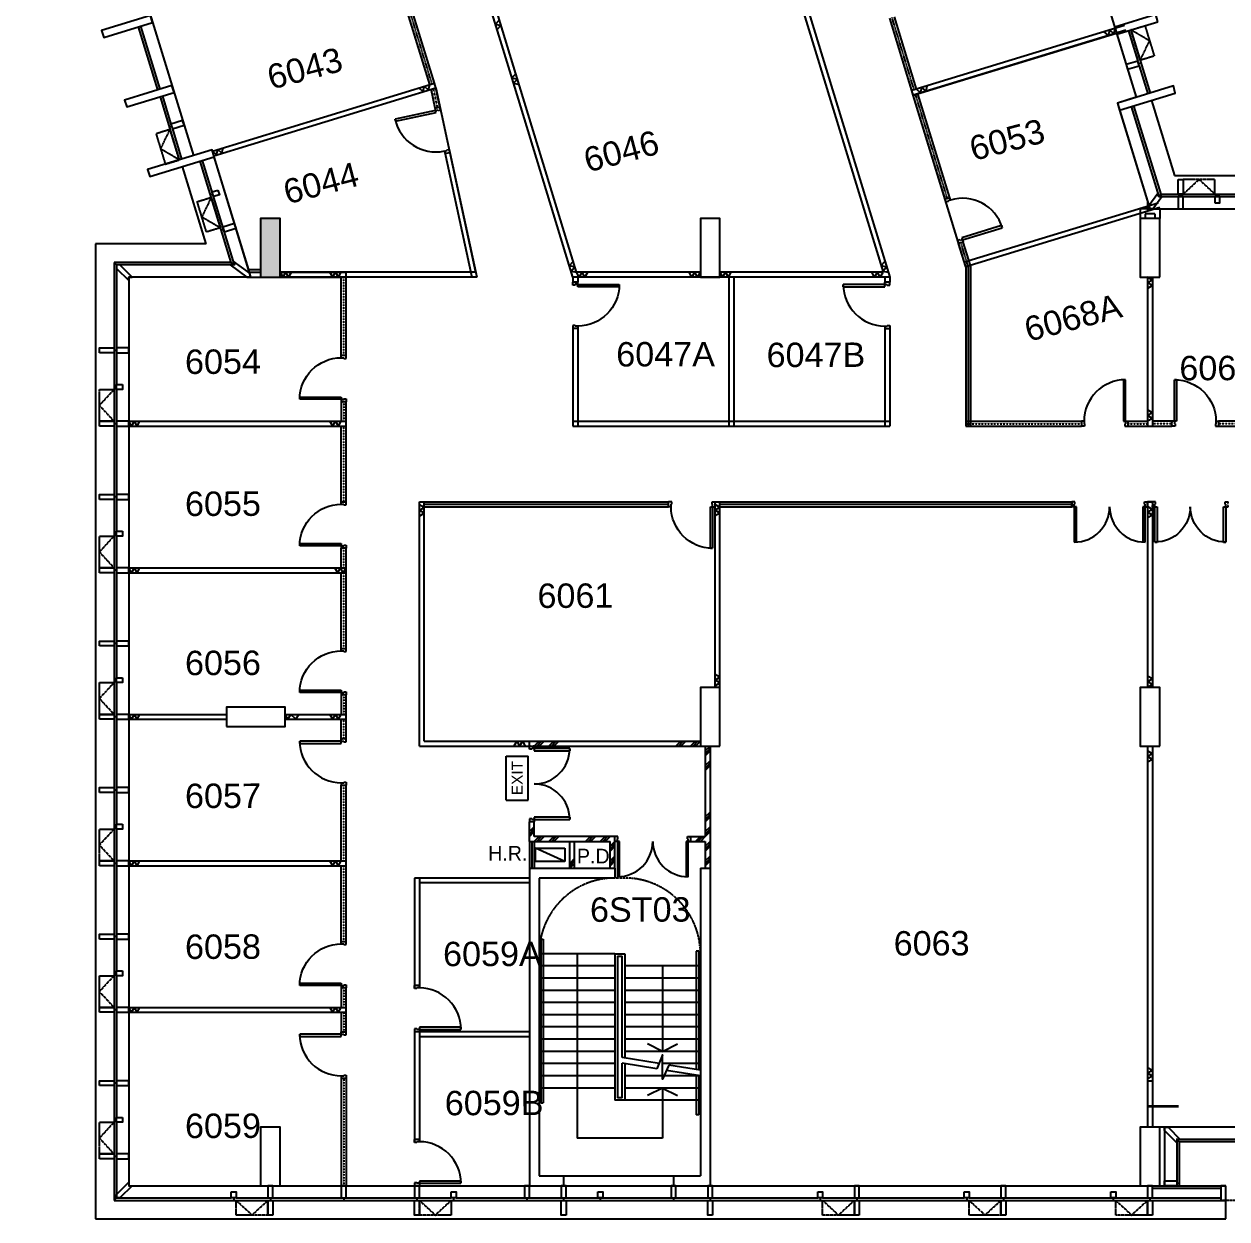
# Model space of a CAD drawing. Header units: millimetres. Extents: x 0 to 98691, y 3071 to 66337.
# Drawn here: x 36070 to 60686, y 3232 to 27694 of the extents above; entities that cross this region are included whole.
import ezdxf
from ezdxf.enums import TextEntityAlignment as Align

# ---------------------------------------------------------------- set-up
doc = ezdxf.new("R2010")
doc.units = ezdxf.units.MM
for name, pattern in [('HIDDEN', [9.525, 6.35, -3.175]), ('HIDDEN2', [4.7625, 3.175, -1.5875]), ('HIDDENX2', [0.75, 0.5, -0.25])]:
    doc.linetypes.add(name, pattern=pattern)
doc.layers.add('COL-10_REV H', color=8, linetype='Continuous', lineweight=35)
for name, color, linetype in [('DLN041_3', 8, 'Continuous'), ('DLN041__', 8, 'Continuous'), ('DLN061__', 8, 'Continuous'), ('DLN210__', 8, 'Continuous'), ('DLN220__', 8, 'Continuous'), ('DLN228__', 8, 'Continuous'), ('DLN240_1', 8, 'Continuous'), ('DLN240__', 8, 'Continuous'), ('DLN280__', 8, 'Continuous'), ('DLN314__', 8, 'Continuous'), ('DLN315__', 8, 'Continuous'), ('DLN325__', 8, 'Continuous'), ('DLN580__', 8, 'Continuous'), ('DLN583__', 8, 'Continuous'), ('FITDOOR', 8, 'Continuous'), ('FURNITURE', 8, 'Continuous')]:
    doc.layers.add(name, color=color, linetype=linetype)
doc.styles.add('ROMANS', font='swissl.ttf')
doc.styles.add('SWIS721LT750', font='swissl.ttf')

# ---------------------------------------------------------------- blocks, each defined once
blk = doc.blocks.new('DR1CR2')
at = {"layer": 'FITDOOR'}
for p, q in [((-50, 0), (-50, -50)), ((-50, 0), (0, 0)), ((0, 0), (0, -25)), ((-62.5, -50), (-50, -50)), ((-62.5, -50), (-62.5, -100)), ((-62.5, -100), (0, -100)), ((-12, -25), (0, -25)), ((-12, -75), (0, -75)), ((0, -75), (0, -100))]:
    blk.add_line(p, q, dxfattribs=at)
blk = doc.blocks.new('DR1AD')
at = {"layer": 'FITDOOR'}
for p, q in [((-45, 1), (0, 1)), ((-45, 1), (-45, 0)), ((0, 0), (0, 1)), ((-45, 0), (0, 0))]:
    blk.add_line(p, q, dxfattribs=at)
blk = doc.blocks.new('DR1AM')
at = {"layer": 'FITDOOR'}
blk.add_arc((0, 0), 1, 90, 180, dxfattribs=at)
blk = doc.blocks.new('DR1CL2')
at = {"layer": 'FITDOOR'}
for p, q in [((50, 0), (0, 0)), ((0, 0), (0, -25)), ((50, 0), (50, -50)), ((12, -25), (0, -25)), ((0, -75), (0, -100)), ((12, -75), (0, -75)), ((62.5, -100), (0, -100)), ((62.5, -50), (50, -50)), ((62.5, -50), (62.5, -100))]:
    blk.add_line(p, q, dxfattribs=at)
blk = doc.blocks.new('DR1CD')
at = {"layer": 'FITDOOR'}
for p, q in [((0, 1), (45, 1)), ((0, 1), (0, 0)), ((45, 0), (45, 1)), ((0, 0), (45, 0))]:
    blk.add_line(p, q, dxfattribs=at)
blk = doc.blocks.new('DR2M')
at = {"layer": 'FITDOOR'}
for centre, start, end in [((0, 0), 0, 90), ((1, 0), 90, 180)]:
    blk.add_arc(centre, 0.5, start, end, dxfattribs=at)
blk = doc.blocks.new('WINDOW-OPEN')
at = {"layer": 'DLN314__', "linetype": 'HIDDEN2', "ltscale": 0.05}
blk.add_lwpolyline([(650, 0), (0, 0), (0, 300), (650, 300)], close=True, dxfattribs=at)
blk.add_lwpolyline([(650, 0), (325, 300), (0, 0)], dxfattribs=at)
blk = doc.blocks.new('314')
at = {"layer": 'DLN314__'}
blk.add_line((600, -250), (600, -300), dxfattribs=at)
for points in [[(650, 0), (550, 0), (550, -250), (650, -250)], [(650, -600), (550, -600), (550, -300), (650, -300)]]:
    blk.add_lwpolyline(points, close=True, dxfattribs=at)
blk = doc.blocks.new('A$C0C2C65A8')
at = {"layer": 'DLN314__'}
blk.add_line((50, 0), (50, -50), dxfattribs=at)
blk.add_lwpolyline([(0, 125), (100, 125), (100, 0), (0, 0)], close=True, dxfattribs=at)
blk = doc.blocks.new('314-1')
at = {"layer": 'DLN314__'}
blk.add_line((-250, -250), (-300, -300), dxfattribs=at)
blk.add_lwpolyline([(71, 0), (0, 0), (0, 71), (-250, -179), (-250, -250), (-179, -250)], close=True, dxfattribs=at)
blk = doc.blocks.new('314-2')
at = {"layer": 'DLN314__'}
blk.add_line((-375, 199), (-312, 166), dxfattribs=at)
blk.add_lwpolyline([(-333, 234), (-312, 166), (-380, 145), (-68, -21), (0, 0), (-21, 68)], close=True, dxfattribs=at)
blk = doc.blocks.new('dh')
at = {"layer": 'DLN314__'}
blk.add_line((38450, 50), (38450, 0), dxfattribs=at)
blk.add_lwpolyline([(38500, 50), (38500, 300), (38400, 300), (38400, 50)], close=True, dxfattribs=at)
blk = doc.blocks.new('210')
at = {"layer": 'DLN314__'}
blk.add_line((1350, -250), (1350, -300), dxfattribs=at)
blk.add_lwpolyline([(1300, -125), (1400, -125), (1400, -250), (1300, -250)], close=True, dxfattribs=at)
blk = doc.blocks.new('g')
at = {"layer": 'DLN061__'}
for p, q in [((-200, 0), (-100, 100)), ((-150, 0), (-50, 100)), ((-100, 0), (0, 100)), ((100, 0), (200, 100)), ((150, 0), (250, 100)), ((200, 0), (300, 100))]:
    blk.add_line(p, q, dxfattribs=at)
blk = doc.blocks.new('af')
at = {"layer": 'DLN061__'}
for p, q in [((0, 0), (100, 58)), ((0, 0), (100, -58)), ((0, -115), (100, -58)), ((0, -115), (100, -173))]:
    blk.add_line(p, q, dxfattribs=at)
blk = doc.blocks.new('FSHR-V01')
at = {"layer": 'DLN580__'}
for p, q in [((0, 0), (600, -273)), ((0, 0), (600, 0)), ((0, -273), (0, 0)), ((600, 0), (600, -273)), ((600, -273), (0, -273))]:
    blk.add_line(p, q, dxfattribs=at)
blk = doc.blocks.new('FSEX-V01')
at = {"layer": 'DLN580__'}
for p, q in [((0, 300), (0, 0)), ((0, 300), (600, 300)), ((600, 300), (600, 0)), ((0, 0), (600, 0))]:
    blk.add_line(p, q, dxfattribs=at)
at = {"layer": 'DLN580__', "style": 'ROMANS'}
blk.add_text('EXIT', height=150, dxfattribs=at).set_placement((300, 150), align=Align.MIDDLE)

msp = doc.modelspace()

# ---------------------------------------------------------------- linework, layer by layer
at = {"layer": 'COL-10_REV H'}
msp.add_lwpolyline([(59086, 5541), (59697, 5541)], dxfattribs=at)
at = {"layer": 'DLN061__'}
for p, q in [((45717, 27693), (45796, 27778)), ((45717, 27693), (45830, 27667)), ((45751, 27583), (45830, 27667)), ((58261, 27458), (58287, 27571)), ((58371, 27492), (58287, 27571)), ((58371, 27492), (58397, 27604)), ((58261, 27458), (58176, 27537)), ((46053, 26594), (46132, 26678)), ((46053, 26594), (46166, 26568)), ((44235, 26307), (44150, 26386)), ((44235, 26307), (44261, 26420)), ((44345, 26341), (44261, 26420)), ((44345, 26341), (44371, 26453)), ((46087, 26483), (46166, 26568)), ((46087, 26483), (46200, 26457)), ((54417, 26283), (54333, 26362)), ((54417, 26283), (54443, 26396)), ((54528, 26317), (54443, 26396)), ((54528, 26317), (54554, 26429)), ((40009, 25015), (40035, 25128)), ((40119, 25049), (40035, 25128)), ((40119, 25049), (40145, 25161)), ((40009, 25015), (39924, 25094)), ((47229, 22749), (47308, 22833)), ((47229, 22749), (47342, 22723)), ((47263, 22638), (47342, 22723)), ((53608, 22749), (53686, 22833)), ((53608, 22749), (53720, 22723)), ((53641, 22638), (53720, 22723)), ((42388, 22512), (42330, 22612)), ((42388, 22512), (42446, 22612)), ((42503, 22512), (42446, 22612)), ((42503, 22512), (42561, 22612)), ((47263, 22638), (47375, 22612)), ((47433, 22512), (47375, 22612)), ((47433, 22512), (47491, 22612)), ((47548, 22512), (47491, 22612)), ((47548, 22512), (47606, 22612)), ((49738, 22512), (49680, 22612)), ((49738, 22512), (49796, 22612)), ((49853, 22512), (49796, 22612)), ((49853, 22512), (49911, 22612)), ((50369, 22512), (50311, 22612)), ((50369, 22512), (50426, 22612)), ((50484, 22512), (50426, 22612)), ((50484, 22512), (50542, 22612)), ((53476, 22512), (53418, 22612)), ((53476, 22512), (53534, 22612)), ((53592, 22512), (53534, 22612)), ((53592, 22512), (53649, 22612)), ((53641, 22638), (53754, 22612)), ((59161, 22454), (59061, 22512)), ((59161, 22454), (59061, 22397)), ((59161, 22339), (59061, 22397)), ((59161, 22339), (59061, 22281)), ((59161, 19735), (59061, 19793)), ((59161, 19735), (59061, 19678)), ((42388, 19462), (42330, 19562)), ((42388, 19462), (42446, 19562)), ((42503, 19462), (42446, 19562)), ((42503, 19462), (42561, 19562)), ((59161, 19620), (59061, 19678)), ((59161, 19620), (59061, 19562)), ((44261, 17794), (44161, 17851)), ((44261, 17794), (44161, 17736)), ((44261, 17678), (44161, 17736)), ((50311, 17797), (50211, 17855)), ((50311, 17797), (50211, 17739)), ((50311, 17682), (50211, 17739)), ((59161, 17758), (59061, 17815)), ((59161, 17758), (59061, 17700)), ((44261, 17678), (44161, 17621)), ((50311, 17682), (50211, 17624)), ((59161, 17642), (59061, 17700)), ((59161, 17642), (59061, 17584)), ((42488, 16462), (42430, 16562)), ((42488, 16462), (42546, 16562)), ((42603, 16462), (42546, 16562)), ((42603, 16462), (42661, 16562)), ((50311, 14321), (50211, 14378)), ((50311, 14321), (50211, 14263)), ((59161, 14286), (59061, 14344)), ((59161, 14286), (59061, 14228)), ((50311, 14205), (50211, 14263)), ((50311, 14205), (50211, 14147)), ((59161, 14171), (59061, 14228)), ((59161, 14171), (59061, 14113)), ((41469, 13462), (41411, 13562)), ((41469, 13462), (41526, 13562)), ((41634, 13462), (41526, 13562)), ((41634, 13462), (41692, 13562)), ((42388, 13462), (42330, 13562)), ((42388, 13462), (42446, 13562)), ((42503, 13462), (42446, 13562)), ((42503, 13462), (42561, 13562)), ((46152, 13012), (46095, 12912)), ((46152, 13012), (46210, 12912)), ((46268, 13012), (46210, 12912)), ((46268, 13012), (46325, 12912)), ((49411, 12912), (49511, 13012)), ((49461, 12912), (49561, 13012)), ((49511, 12912), (49611, 13012)), ((49711, 12912), (49811, 13012)), ((49761, 12912), (49861, 13012)), ((49811, 12912), (49911, 13012)), ((50011, 12812), (50111, 12912)), ((50011, 12762), (50111, 12862)), ((50011, 12712), (50111, 12812)), ((59161, 12756), (59061, 12814)), ((50011, 12512), (50111, 12612)), ((50011, 12462), (50111, 12562)), ((59161, 12756), (59061, 12699)), ((59161, 12641), (59061, 12699)), ((59161, 12641), (59061, 12583)), ((50011, 12412), (50111, 12512)), ((50011, 11462), (50111, 11562)), ((50011, 11412), (50111, 11512)), ((50011, 11362), (50111, 11462)), ((46411, 11162), (46511, 11262)), ((46411, 11112), (46511, 11212)), ((46411, 11062), (46511, 11162)), ((50011, 11162), (50111, 11262)), ((50011, 11112), (50111, 11212)), ((50011, 11062), (50111, 11162)), ((46511, 10962), (46611, 11062)), ((46561, 10962), (46661, 11062)), ((46611, 10962), (46711, 11062)), ((46811, 10962), (46911, 11062)), ((46861, 10962), (46961, 11062)), ((46911, 10962), (47011, 11062)), ((47661, 11062), (47561, 10962)), ((47711, 11062), (47611, 10962)), ((47761, 11062), (47661, 10962)), ((47961, 11062), (47861, 10962)), ((48011, 11062), (47911, 10962)), ((48061, 11062), (47961, 10962)), ((48061, 10862), (48161, 10962)), ((48061, 10812), (48161, 10912)), ((48061, 10762), (48161, 10862)), ((49911, 11062), (49811, 10962)), ((49961, 11062), (49861, 10962)), ((50011, 11062), (49911, 10962)), ((50011, 10862), (50111, 10962)), ((50011, 10812), (50111, 10912)), ((50011, 10762), (50111, 10862)), ((47336, 10612), (47236, 10512)), ((48061, 10562), (48161, 10662)), ((48061, 10512), (48161, 10612)), ((50011, 10562), (50111, 10662)), ((50011, 10512), (50111, 10612)), ((42388, 10462), (42330, 10562)), ((42388, 10462), (42446, 10562)), ((42503, 10462), (42446, 10562)), ((42503, 10462), (42561, 10562)), ((47336, 10562), (47236, 10462)), ((47336, 10512), (47236, 10412)), ((48061, 10462), (48161, 10562)), ((50011, 10462), (50111, 10562)), ((42388, 7462), (42330, 7562)), ((42388, 7462), (42446, 7562)), ((42503, 7462), (42446, 7562)), ((42503, 7462), (42561, 7562)), ((59161, 6272), (59061, 6329)), ((59161, 6272), (59061, 6214)), ((59161, 6156), (59061, 6214)), ((59161, 6156), (59061, 6098))]:
    msp.add_line(p, q, dxfattribs=at)
at = {"layer": 'DLN210__'}
for p, q in [((54048, 41830), (58829, 26194)), ((36070, 36333), (39534, 25001)), ((38809, 26347), (38414, 27638)), ((38857, 26362), (38462, 27653)), ((58721, 27573), (59115, 26282)), ((58673, 27558), (58863, 26936)), ((58892, 26841), (59068, 26267)), ((38853, 26204), (39247, 24913)), ((38901, 26219), (39076, 25645)), ((59140, 26132), (59611, 24592)), ((58490, 25934), (59108, 23912)), ((58729, 26007), (59293, 24162)), ((58777, 26021), (59330, 24212)), ((39105, 25549), (39295, 24928)), ((40308, 22812), (39674, 24887)), ((40376, 22762), (39722, 24901)), ((40713, 22512), (39961, 24974)), ((39794, 23192), (39310, 24775)), ((59611, 24592), (98691, 24592)), ((59293, 24162), (60561, 24162)), ((59330, 24212), (98311, 24212)), ((60541, 24162), (62061, 24162)), ((59108, 23912), (98011, 23912)), ((37531, 23192), (37531, 3232)), ((39794, 23192), (37531, 23192)), ((37911, 22812), (37911, 3612)), ((40308, 22812), (37911, 22812)), ((37961, 22762), (37961, 21062)), ((40376, 22762), (37961, 22762)), ((38211, 22512), (38211, 3912)), ((40713, 22512), (38211, 22512)), ((37961, 20962), (37961, 20309)), ((37961, 20212), (37961, 19562)), ((37961, 19462), (37961, 18062)), ((37961, 17962), (37961, 17309)), ((37961, 17212), (37961, 16562)), ((37961, 16462), (37961, 15062)), ((37961, 14962), (37961, 14309)), ((37961, 14212), (37961, 13562)), ((37961, 13462), (37961, 12062)), ((37961, 11962), (37961, 11309)), ((37961, 11212), (37961, 10562)), ((37961, 10462), (37961, 9062)), ((37961, 8962), (37961, 8312)), ((37961, 8212), (37961, 7562)), ((37961, 7462), (37961, 6062)), ((44161, 7062), (44061, 7062)), ((37961, 5962), (37961, 5312)), ((37961, 5212), (37961, 4562)), ((67911, 5112), (59311, 5112)), ((62061, 4862), (59661, 4862)), ((67511, 4812), (59711, 4812)), ((37961, 4462), (37961, 3662)), ((47111, 4112), (49361, 4112)), ((38211, 3912), (60661, 3912)), ((44161, 3912), (44061, 3912)), ((47111, 3912), (49361, 3912)), ((60661, 3612), (60661, 3912)), ((37911, 3612), (60661, 3612)), ((37961, 3662), (40311, 3662)), ((40411, 3662), (41061, 3662)), ((41161, 3662), (42561, 3662)), ((42561, 3662), (44061, 3662)), ((44161, 3662), (44811, 3662)), ((44911, 3662), (47061, 3662)), ((47161, 3662), (50061, 3662)), ((50161, 3662), (52311, 3662)), ((52411, 3662), (53061, 3662)), ((53161, 3662), (55311, 3662)), ((55411, 3662), (56061, 3662)), ((56161, 3662), (59061, 3662)), ((59161, 3662), (60561, 3662)), ((60661, 3232), (60661, 3612)), ((37531, 3232), (60661, 3232))]:
    msp.add_line(p, q, dxfattribs=at)
at = {"layer": 'DLN210__', "linetype": 'HIDDEN2', "ltscale": 0.3}
msp.add_line((66561, 3612), (60561, 3612), dxfattribs=at)
at = {"layer": 'DLN220__'}
for p, q in [((46037, 26649), (45481, 28466)), ((46132, 26678), (45577, 28495)), ((51870, 28432), (53649, 22612)), ((51966, 28462), (53785, 22512)), ((58589, 27663), (54237, 26333)), ((58618, 27567), (54267, 26237)), ((47301, 22512), (46037, 26649)), ((47375, 22612), (46132, 26678)), ((39924, 25094), (44467, 26483)), ((39953, 24998), (44496, 26387)), ((44496, 26387), (44467, 26483)), ((54267, 26237), (54237, 26333)), ((59281, 24030), (55312, 22817)), ((59310, 23935), (55341, 22721)), ((58911, 23912), (58911, 23712)), ((59311, 23912), (58911, 23912)), ((59311, 23912), (59311, 23712)), ((59011, 23812), (59011, 23712)), ((59211, 23812), (59011, 23812)), ((59211, 23812), (59211, 23712)), ((40683, 22612), (40911, 22612)), ((40713, 22512), (40683, 22612)), ((40713, 22512), (42661, 22512)), ((41311, 22612), (42661, 22612)), ((42661, 22512), (42661, 22612)), ((53785, 22512), (47301, 22512)), ((47401, 22412), (47301, 22412)), ((49911, 22612), (47375, 22612)), ((53649, 22612), (50311, 22612)), ((53785, 22412), (53685, 22412)), ((59061, 22512), (59061, 19462)), ((59161, 22512), (59161, 19462)), ((38211, 19562), (42661, 19562)), ((38211, 19462), (42661, 19462)), ((42661, 19462), (42661, 19562)), ((59061, 19462), (59161, 19462)), ((44161, 12912), (44161, 17912)), ((44161, 17912), (44261, 17912)), ((44261, 17912), (49261, 17912)), ((44261, 13012), (44261, 17912)), ((44261, 17862), (49261, 17862)), ((44261, 17812), (49261, 17812)), ((49261, 17812), (49261, 17912)), ((50211, 14112), (50211, 17912)), ((50211, 17912), (50311, 17912)), ((50311, 14112), (50311, 17912)), ((50311, 17912), (57511, 17912)), ((50311, 17862), (57511, 17862)), ((50311, 17812), (57511, 17812)), ((59061, 17912), (59061, 14112)), ((59161, 17912), (59061, 17912)), ((59061, 17912), (59161, 17912)), ((59161, 17912), (59161, 14112)), ((38211, 16562), (42661, 16562)), ((42661, 16462), (42661, 16562)), ((38211, 16462), (42661, 16462)), ((38211, 13562), (40211, 13562)), ((41411, 13562), (42661, 13562)), ((42661, 13462), (42661, 13562)), ((38211, 13462), (40211, 13462)), ((41411, 13462), (42661, 13462)), ((44161, 12912), (46411, 12912)), ((44261, 13012), (46411, 13012)), ((46411, 13012), (49911, 13012)), ((46411, 12912), (46411, 13012)), ((46411, 12912), (46511, 12912)), ((46411, 12912), (49911, 12912)), ((50011, 12912), (50011, 11062)), ((50111, 12912), (50111, 10412)), ((59061, 12912), (59061, 5112)), ((59161, 12912), (59161, 5112)), ((46511, 11362), (46411, 11362)), ((46411, 10962), (46411, 11062)), ((46411, 10962), (48061, 10962)), ((46411, 10962), (46411, 10412)), ((46461, 10962), (46461, 10412)), ((48161, 11062), (46511, 11062)), ((46511, 10962), (46511, 10412)), ((47236, 10412), (47236, 10962)), ((47336, 10412), (47336, 10962)), ((48061, 10412), (48061, 10962)), ((48161, 10412), (48161, 11062)), ((49711, 11062), (49711, 10962)), ((49711, 11062), (50011, 11062)), ((49711, 11062), (49711, 10962)), ((49711, 10962), (50011, 10962)), ((50011, 10962), (50011, 10412)), ((38211, 10562), (42661, 10562)), ((38211, 10462), (42661, 10462)), ((42661, 10462), (42661, 10562)), ((38211, 7562), (42661, 7562)), ((38211, 7462), (41211, 7462)), ((41211, 7462), (42661, 7462)), ((42661, 7462), (42661, 7562)), ((42661, 7462), (42661, 7562)), ((59061, 6062), (59161, 6062))]:
    msp.add_line(p, q, dxfattribs=at)
for points in [[(46411, 11062), (46411, 11362)], [(46511, 11062), (46511, 11362)], [(48061, 10412), (48061, 10962)]]:
    msp.add_lwpolyline(points, dxfattribs=at)
at = {"layer": 'DLN228__'}
for p, q in [((44371, 26453), (43918, 27936)), ((44467, 26483), (44013, 27965)), ((54333, 26362), (53880, 27844)), ((54237, 26333), (53784, 27815)), ((44483, 25975), (44398, 26366)), ((44580, 25996), (44496, 26387)), ((54918, 24108), (54267, 26237)), ((55013, 24137), (54362, 26266)), ((44483, 25975), (44580, 25996)), ((44684, 25046), (44781, 25067)), ((55013, 24137), (54918, 24108)), ((55291, 23229), (55195, 23199)), ((55341, 22721), (55195, 23199)), ((55437, 22750), (55291, 23229)), ((42561, 20912), (42561, 22512)), ((42661, 20912), (42661, 22512)), ((47301, 22412), (47401, 22412)), ((53785, 22412), (53685, 22412)), ((47401, 21462), (47301, 21462)), ((53685, 21462), (53785, 21462)), ((42561, 20912), (42661, 20912)), ((42661, 19962), (42561, 19962)), ((42561, 19962), (42561, 19562)), ((42661, 19562), (42661, 19962)), ((42561, 17912), (42561, 19462)), ((42661, 17912), (42661, 19462)), ((55341, 19562), (57711, 19562)), ((55341, 19462), (57711, 19462)), ((57711, 19562), (57711, 19462)), ((58661, 19562), (58661, 19462)), ((58661, 19562), (59061, 19562)), ((58661, 19462), (59061, 19462)), ((59561, 19562), (59161, 19562)), ((59161, 19462), (59561, 19462)), ((59561, 19462), (59561, 19562)), ((60511, 19562), (60511, 19462)), ((62061, 19562), (60511, 19562)), ((60511, 19462), (62061, 19462)), ((42561, 17912), (42661, 17912)), ((57511, 17912), (57511, 17812)), ((57511, 17912), (57511, 17812)), ((42561, 16562), (42561, 16962)), ((42661, 16962), (42561, 16962)), ((42661, 16562), (42661, 16962)), ((42561, 14912), (42561, 16462)), ((42661, 14912), (42661, 16462)), ((42561, 14912), (42661, 14912)), ((42561, 13962), (42561, 13562)), ((42661, 13962), (42561, 13962)), ((42661, 13562), (42661, 13962)), ((42561, 13062), (42561, 13462)), ((42661, 13062), (42661, 13462)), ((42661, 13062), (42561, 13062)), ((42561, 10562), (42561, 12112)), ((42561, 12112), (42661, 12112)), ((42661, 10562), (42661, 12112)), ((42561, 8912), (42561, 10462)), ((42661, 8912), (42661, 10462)), ((42561, 8912), (42661, 8912)), ((42561, 7962), (42561, 7562)), ((42661, 7962), (42561, 7962)), ((42661, 7562), (42661, 7962)), ((44161, 8012), (44061, 8012)), ((42561, 7462), (42561, 7062)), ((42661, 7062), (42661, 7462)), ((42561, 7062), (42661, 7062)), ((42561, 6112), (42661, 6112)), ((42561, 6112), (42561, 3912)), ((42661, 6112), (42661, 3912)), ((44161, 4862), (44061, 4862))]:
    msp.add_line(p, q, dxfattribs=at)
at = {"layer": 'DLN228__', "linetype": 'HIDDEN', "ltscale": 0.01}
for p, q in [((44419, 26468), (43966, 27950)), ((54285, 26347), (53832, 27830)), ((44532, 25985), (44447, 26376)), ((54965, 24122), (54314, 26252)), ((55389, 22736), (55243, 23214)), ((42611, 20912), (42611, 22512)), ((42611, 19962), (42611, 19562)), ((42611, 17912), (42611, 19462)), ((55341, 19512), (57711, 19512)), ((58661, 19512), (59061, 19512)), ((59561, 19512), (59161, 19512)), ((62061, 19512), (60511, 19512)), ((42611, 16562), (42611, 16962)), ((42611, 14912), (42611, 16462)), ((42611, 13962), (42611, 13562)), ((42611, 13062), (42611, 13462)), ((42611, 10562), (42611, 12112)), ((42611, 8912), (42611, 10462)), ((42611, 7962), (42611, 7562)), ((42611, 7462), (42611, 7062)), ((42611, 6112), (42611, 3912))]:
    msp.add_line(p, q, dxfattribs=at)
at = {"layer": 'DLN228__', "linetype": 'ByBlock'}
msp.add_line((59061, 17812), (59061, 17912), dxfattribs=at)
at = {"layer": 'DLN240_1', "linetype": 'HIDDENX2'}
msp.add_line((48161, 4112), (48361, 4112), dxfattribs=at)
at = {"layer": 'DLN240__', "linetype": 'HIDDENX2'}
msp.add_line((48361, 10212), (48161, 10212), dxfattribs=at)
at = {"layer": 'DLN240__'}
for p, q in [((46646, 8962), (46646, 5612)), ((46646, 8962), (46696, 8962)), ((46696, 8962), (46696, 5612)), ((48161, 8662), (46611, 8662)), ((47386, 8662), (47386, 4887)), ((48161, 8662), (48161, 5662)), ((48161, 8662), (48361, 8662)), ((48361, 8662), (48361, 6528)), ((49826, 8712), (49826, 6292)), ((49876, 8712), (49826, 8712)), ((49876, 8712), (49876, 6284)), ((48161, 8412), (46611, 8412)), ((48211, 8612), (48211, 5712)), ((48211, 8612), (48311, 8612)), ((48311, 6536), (48311, 8612)), ((49911, 8412), (48361, 8412)), ((49136, 8412), (49136, 6662)), ((48161, 8162), (46611, 8162)), ((49911, 8162), (48361, 8162)), ((48161, 7912), (46611, 7912)), ((49911, 7912), (48361, 7912)), ((48161, 7662), (46611, 7662)), ((49911, 7662), (48361, 7662)), ((48161, 7412), (46611, 7412)), ((49911, 7412), (48361, 7412)), ((48161, 7162), (46611, 7162)), ((49911, 7162), (48361, 7162)), ((48161, 6912), (46611, 6912)), ((49911, 6912), (48361, 6912)), ((48161, 6662), (46611, 6662)), ((49911, 6662), (48361, 6662)), ((49136, 6662), (48831, 6815)), ((49136, 6662), (49441, 6815)), ((48161, 6412), (46611, 6412)), ((49064, 6415), (48311, 6536)), ((48311, 5712), (48311, 6420)), ((49019, 6306), (48311, 6420)), ((48361, 6412), (48361, 5662)), ((49911, 6412), (49136, 6412)), ((48161, 6162), (46611, 6162)), ((49911, 6162), (48361, 6162)), ((49911, 6162), (49216, 6274)), ((49911, 6278), (49263, 6383)), ((49826, 6176), (49826, 5362)), ((49876, 6168), (49876, 5362)), ((48161, 5912), (46611, 5912)), ((49911, 5912), (48361, 5912)), ((49136, 5912), (48831, 5760)), ((49136, 5912), (49136, 4887)), ((49136, 5912), (49441, 5760)), ((48361, 5662), (48161, 5662)), ((48311, 5712), (48211, 5712)), ((49911, 5662), (48361, 5662)), ((46646, 5612), (46696, 5612)), ((49876, 5362), (49826, 5362)), ((49136, 4887), (47386, 4887))]:
    msp.add_line(p, q, dxfattribs=at)
msp.add_lwpolyline([(49263, 6383), (49136, 6093), (49136, 6590), (49019, 6306)], dxfattribs=at)
at = {"layer": 'DLN240__', "linetype": 'HIDDENX2'}
for centre, start, end in [((48161, 8662), 90, 180), ((48361, 8662), 0, 90)]:
    msp.add_arc(centre, 1550, start, end, dxfattribs=at)
at = {"layer": 'DLN280__'}
for p, q in [((46411, 10412), (48161, 10412)), ((46411, 10412), (46411, 3912)), ((48161, 10412), (48161, 10212)), ((49911, 10412), (49911, 4112)), ((49911, 10412), (50111, 10412)), ((50111, 10412), (50111, 3912)), ((48161, 10212), (46611, 10212)), ((46611, 10212), (46611, 4112)), ((46611, 4112), (49911, 4112)), ((47111, 4112), (47111, 3912)), ((48161, 4112), (48361, 4112)), ((49361, 4112), (49361, 3912)), ((46411, 3912), (50111, 3912))]:
    msp.add_line(p, q, dxfattribs=at)
for points in [[(41311, 22512), (41311, 23712), (40911, 23712), (40911, 22512)], [(50311, 22512), (50311, 23712), (49911, 23712), (49911, 22512)], [(59311, 22512), (59311, 23712), (58911, 23712), (58911, 22512)], [(50311, 12912), (50311, 14112), (49911, 14112), (49911, 12912)], [(50311, 12912), (50311, 14112), (49911, 14112), (49911, 12912)], [(50311, 12912), (50311, 14112), (49911, 14112), (49911, 12912)], [(59311, 12912), (59311, 14112), (58911, 14112), (58911, 12912)], [(59311, 12912), (59311, 14112), (58911, 14112), (58911, 12912)], [(59311, 12912), (59311, 14112), (58911, 14112), (58911, 12912)], [(40211, 13312), (41411, 13312), (41411, 13712), (40211, 13712)], [(41311, 3912), (41311, 5112), (40911, 5112), (40911, 3912)], [(59311, 3912), (59311, 5112), (58911, 5112), (58911, 3912)]]:
    msp.add_lwpolyline(points, close=True, dxfattribs=at)
at = {"layer": 'DLN314__'}
for p, q in [((59293, 24162), (59330, 24212)), ((40153, 23491), (40105, 23476)), ((40376, 22762), (40308, 22812)), ((59411, 5112), (59411, 3912)), ((59661, 4862), (59661, 3912)), ((59711, 4812), (59711, 3912)), ((59661, 3962), (59711, 3962)), ((59161, 3862), (60561, 3862)), ((42611, 3662), (42611, 3612)), ((46361, 3662), (46361, 3612)), ((49361, 3662), (49361, 3612))]:
    msp.add_line(p, q, dxfattribs=at)
for points in [[(38701, 27726), (38657, 27870), (37652, 27562), (37699, 27420), (38701, 27726), (38701, 27726)], [(59269, 27740), (59234, 27886), (58390, 27628), (58434, 27485)], [(39140, 26292), (39096, 26435), (38124, 26138), (38171, 25996)], [(58490, 25934), (59624, 26280), (59589, 26426), (58446, 26077), (58490, 25934)], [(39961, 24974), (39917, 25118), (38596, 24714), (38643, 24571)], [(59090, 23972), (59108, 23912), (59170, 23912), (59355, 24162), (59293, 24162), (59275, 24222)], [(40407, 23516), (40377, 23611), (40138, 23538), (40167, 23443)], [(40629, 22512), (40713, 22512), (40689, 22593), (40351, 22843), (40376, 22762), (40291, 22762)], [(59411, 3912), (59411, 4012), (59661, 4012), (59661, 3912)], [(42661, 3912), (42561, 3912), (42561, 3662), (42661, 3662)], [(46411, 3912), (46311, 3912), (46311, 3662), (46411, 3662)], [(49411, 3912), (49311, 3912), (49311, 3662), (49411, 3662)], [(60661, 3912), (60561, 3912), (60561, 3612), (60661, 3612)]]:
    msp.add_lwpolyline(points, close=True, dxfattribs=at)
at = {"layer": 'FURNITURE'}
for points in [[(55341, 22721), (54267, 26237), (58427, 27509), (58829, 26194), (58446, 26077), (59061, 24065), (59061, 23858)], [(44673, 25095), (45230, 22512)], [(44781, 25067), (45333, 22512)], [(45311, 22612), (41311, 22612)], [(45333, 22512), (41311, 22512)], [(44061, 10212), (44061, 7950)], [(46411, 10212), (44061, 10212)], [(44161, 10212), (44161, 7962)], [(46411, 10112), (44161, 10112)], [(44061, 7125), (44061, 4800)], [(44161, 7112), (44161, 4812)], [(46411, 7062), (44161, 7062)], [(46411, 6962), (44161, 6962)]]:
    msp.add_lwpolyline(points, dxfattribs=at)
at = {"layer": 'FURNITURE', "ltscale": 10}
msp.add_lwpolyline([(44496, 26387), (45311, 22612), (41311, 22612), (41311, 23712), (40911, 23712), (40911, 22662), (40668, 22662), (39953, 24998)], close=True, dxfattribs=at)
for points in [[(55341, 22721), (55341, 19462)], [(55389, 22736), (55389, 19462)], [(55437, 22750), (55437, 19462)], [(47301, 22512), (47301, 22412)], [(47401, 22512), (47401, 22412)], [(50493, 22512), (50493, 19462)], [(50593, 22512), (50593, 19462)], [(53685, 22512), (53685, 22412)], [(53785, 22512), (53785, 22412)], [(47301, 21462), (47301, 19462)], [(47401, 21462), (47401, 19462)], [(53685, 21462), (53685, 19462)], [(53785, 21462), (53785, 19462)], [(47301, 19562), (53785, 19562)], [(47301, 19462), (53785, 19462)]]:
    msp.add_lwpolyline(points, dxfattribs=at)
at = {"layer": 'FURNITURE'}
msp.add_solid([(40911, 22512), (41311, 22512), (40911, 23712), (41311, 23712)], dxfattribs=at)

# ---------------------------------------------------------------- block references
at = {"layer": 'DLN061__'}
for name, p, rotation in [('af', (41369, 22512), 90), ('af', (38269, 19462), 90), ('af', (38269, 16462), 90), ('af', (38269, 13462), 90), ('g', (46711, 12912), 359.999990301665), ('af', (38269, 10462), 90), ('af', (38269, 7462), 90)]:
    msp.add_blockref(name, p, dxfattribs=dict(at, rotation=rotation))
at = {"layer": 'DLN314__'}
for name, p, rotation in [('WINDOW-OPEN', (58721, 27573), 286.999999999218), ('dh', (70167, -9867), 106.9999999999596), ('dh', (27801, 62352), 286.9999999999959), ('314', (60341, 23912), 180), ('WINDOW-OPEN', (40090, 23524), 107.0000000000142), ('A$C0C2C65A8', (39919, 24256), 287.0000000000142), ('314-1', (38211, 22512), 269.9999999499742), ('314', (38211, 21612), 270), ('WINDOW-OPEN', (37911, 19562), 90), ('A$C0C2C65A8', (37961, 20312), 270), ('314', (38211, 20112), 270), ('314', (38211, 18612), 270), ('A$C0C2C65A8', (37961, 17312), 270), ('WINDOW-OPEN', (37911, 16562), 90), ('314', (38211, 17112), 270), ('314', (38211, 15612), 270), ('A$C0C2C65A8', (37961, 14312), 270), ('WINDOW-OPEN', (37911, 13562), 90), ('314', (38211, 14112), 270), ('314', (38211, 12612), 270), ('WINDOW-OPEN', (37911, 10562), 90), ('A$C0C2C65A8', (37961, 11312), 270), ('314', (38211, 11112), 270), ('314', (38211, 9612), 270), ('WINDOW-OPEN', (37911, 7562), 90), ('A$C0C2C65A8', (37961, 8312), 270), ('314', (38211, 8112), 270), ('314', (38211, 6612), 270), ('WINDOW-OPEN', (37911, 4562), 90), ('A$C0C2C65A8', (37961, 5312), 270), ('314', (38211, 5112), 270), ('WINDOW-OPEN', (41061, 3612), 180), ('WINDOW-OPEN', (44811, 3612), 180), ('WINDOW-OPEN', (53061, 3612), 180), ('WINDOW-OPEN', (56061, 3612), 180), ('WINDOW-OPEN', (59061, 3612), 180)]:
    msp.add_blockref(name, p, dxfattribs=dict(at, rotation=rotation))
at = {"layer": 'DLN314__', "xscale": -1}
for name, p, rotation in [('WINDOW-OPEN', (39057, 25535), 107.0000000009345), ('210', (59141, 23912), 180), ('314-2', (59411, 5112), 287.0000000060736), ('314-1', (38211, 3912), 270.0000000500258)]:
    msp.add_blockref(name, p, dxfattribs=dict(at, rotation=rotation))
msp.add_blockref('WINDOW-OPEN', (60441, 24212), dxfattribs=at)
at = {"layer": 'DLN314__'}
for name, p in [('A$C0C2C65A8', (40311, 3662)), ('314', (40511, 3912)), ('314', (43511, 3912)), ('A$C0C2C65A8', (44811, 3662)), ('314', (46511, 3912)), ('A$C0C2C65A8', (47811, 3662)), ('314', (49511, 3912)), ('A$C0C2C65A8', (52311, 3662)), ('314', (52511, 3912)), ('A$C0C2C65A8', (55311, 3662)), ('314', (55511, 3912)), ('A$C0C2C65A8', (58311, 3662)), ('314', (58511, 3912))]:
    msp.add_blockref(name, p, dxfattribs=at)
at = {"layer": 'DLN315__', "xscale": -1, "rotation": 180}
for name, p in [('DR1CL2', (49261, 17812)), ('DR1CR2', (50211, 17812)), ('DR1CR2', (60711, 17812))]:
    msp.add_blockref(name, p, dxfattribs=at)
at = {"layer": 'DLN315__'}
for name, p, xscale, yscale, zscale, rotation in [('DR1AM', (50161, 17812), -850, 850, 850, 180), ('DR2M', (59211, 17812), -1450, 1450, 1450, 180), ('DR1AM', (42561, 7012), 850, 850, 850, 89.99999999997647)]:
    msp.add_blockref(name, p, dxfattribs=dict(at, xscale=xscale, yscale=yscale, zscale=zscale, rotation=rotation))
at = {"layer": 'DLN315__', "xscale": -1, "rotation": 180}
for name, p, yscale in [('DR1AD', (50161, 17812), 850), ('DR1CD', (59211, 17812), 725), ('DR1AD', (60661, 17812), 725)]:
    msp.add_blockref(name, p, dxfattribs=dict(at, yscale=yscale))
at = {"layer": 'DLN315__'}
for name, p, rotation in [('DR1CR2', (59161, 17812), 180), ('DR1CR2', (42561, 7062), 90), ('DR1CL2', (42561, 6112), 90)]:
    msp.add_blockref(name, p, dxfattribs=dict(at, rotation=rotation))
at = {"layer": 'DLN315__', "yscale": 850, "rotation": 90}
msp.add_blockref('DR1AD', (42561, 7012), dxfattribs=at)
at = {"layer": 'DLN325__'}
for name, p, yscale, rotation in [('DR1AD', (44493, 25926), 850.0000000000002, 102.2093033532204), ('DR1AD', (55276, 23276), 850, 287.0000000026262), ('DR1AD', (53685, 22362), 850, 90), ('DR1AD', (57561, 17812), 725, 180), ('DR1CD', (59011, 17812), 725, 180), ('DR1AD', (42561, 13012), 850, 90), ('DR1CD', (46511, 12862), 725, 270), ('DR1AD', (46511, 11412), 725, 270), ('DR1AD', (48211, 10962), 725, 180), ('DR1CD', (49661, 10962), 725, 180), ('DR1AD', (44161, 7112), 850, 270), ('DR1AD', (44161, 3962), 850, 270)]:
    msp.add_blockref(name, p, dxfattribs=dict(at, yscale=yscale, rotation=rotation))
for name, p, xscale, yscale, zscale, rotation in [('DR1AM', (44493, 25926), 850.0000000000136, 850.0000000000136, 850.0000000000136, 102.209303350537), ('DR1AM', (55276, 23276), 850.000000000018, 850.000000000018, 850.000000000018, 286.9999999999644), ('DR1AM', (47401, 22362), -850, 850, 850, 269.9999999999922), ('DR1AM', (53685, 22362), 850, 850, 850, 89.99999999998825), ('DR1AM', (42561, 20012), -850, 850, 850, 90.00000000001177), ('DR1AM', (42561, 17012), -850, 850, 850, 90.00000000001177), ('DR2M', (59011, 17812), 1450, 1450, 1450, 180), ('DR1AM', (42561, 14012), -850, 850, 850, 90.00000000001177), ('DR1AM', (42561, 13012), 850, 850, 850, 89.99999999998825), ('DR2M', (46511, 12862), 1450, 1450, 1450, 270), ('DR2M', (49661, 10962), 1450, 1450, 1450, 180), ('DR1AM', (42561, 8012), -850, 850, 850, 90.00000000001177), ('DR1AM', (44161, 7112), 850, 850, 850, 269.9999999999961), ('DR1AM', (44161, 3962), 850, 850, 850, 269.9999999999961)]:
    msp.add_blockref(name, p, dxfattribs=dict(at, xscale=xscale, yscale=yscale, zscale=zscale, rotation=rotation))
for name, p, rotation in [('DR1CR2', (44483, 25975), 102.2093033532204), ('DR1CL2', (44684, 25046), 102.2093033532204), ('DR1CL2', (55013, 24137), 287.0000000026262), ('DR1CR2', (55291, 23229), 287.0000000026262), ('DR1CR2', (53685, 22412), 90), ('DR1CL2', (53685, 21462), 90), ('DR1CR2', (57511, 17812), 180), ('DR1CR2', (42561, 13062), 90), ('DR1CL2', (46511, 12912), 270), ('DR1CL2', (42561, 12112), 90), ('DR1CR2', (46511, 11362), 270), ('DR1CR2', (48161, 10962), 180), ('DR1CL2', (49711, 10962), 180), ('DR1CL2', (44161, 8012), 270), ('DR1CR2', (44161, 7062), 270), ('DR1CL2', (44161, 4862), 270), ('DR1CR2', (44161, 3912), 270)]:
    msp.add_blockref(name, p, dxfattribs=dict(at, rotation=rotation))
at = {"layer": 'DLN325__', "xscale": -1}
for name, p, rotation in [('DR1CR2', (47401, 22412), 270), ('DR1CL2', (47401, 21462), 270), ('DR1CL2', (42561, 20912), 90), ('DR1CR2', (42561, 19962), 90), ('DR1CL2', (42561, 17912), 90), ('DR1CR2', (59061, 17812), 180), ('DR1CR2', (42561, 16962), 90), ('DR1CL2', (42561, 14912), 90), ('DR1CR2', (42561, 13962), 90), ('DR1CL2', (42561, 8912), 90), ('DR1CR2', (42561, 7962), 90)]:
    msp.add_blockref(name, p, dxfattribs=dict(at, rotation=rotation))
at = {"layer": 'DLN325__', "xscale": -1, "yscale": 850}
for p, rotation in [((47401, 22362), 270), ((42561, 20012), 90), ((42561, 17012), 90), ((42561, 14012), 90), ((42561, 8012), 90)]:
    msp.add_blockref('DR1AD', p, dxfattribs=dict(at, rotation=rotation))
at = {"layer": 'DLN325__', "yscale": 850, "zscale": 850}
for p, xscale in [((58611, 19562), 850), ((59611, 19562), -850)]:
    msp.add_blockref('DR1AM', p, dxfattribs=dict(at, xscale=xscale))
at = {"layer": 'DLN325__', "yscale": 850}
msp.add_blockref('DR1AD', (58611, 19562), dxfattribs=at)
at = {"layer": 'DLN325__', "xscale": -1, "yscale": 850}
msp.add_blockref('DR1AD', (59611, 19562), dxfattribs=at)
at = {"layer": 'DLN325__'}
for name, p in [('DR1CL2', (57711, 19562)), ('DR1CR2', (58661, 19562))]:
    msp.add_blockref(name, p, dxfattribs=at)
at = {"layer": 'DLN325__', "xscale": -1}
for name, p in [('DR1CR2', (59561, 19562)), ('DR1CL2', (60511, 19562))]:
    msp.add_blockref(name, p, dxfattribs=at)
at = {"layer": 'DLN583__', "xscale": 1.499999999998487, "yscale": 1.499999999998487, "zscale": 1.499999999998487, "rotation": 90.00000000000024}
msp.add_blockref('FSEX-V01', (46386, 11808), dxfattribs=at)
at = {"layer": 'DLN583__', "rotation": 180}
msp.add_blockref('FSHR-V01', (47138, 10551), dxfattribs=at)

# ---------------------------------------------------------------- texts
at = {"layer": 'DLN041_3', "style": 'SWIS721LT750'}
for s, rotation, p in [('6043', 14.7636, (41127, 26349)), ('6053', 14.7636, (55498, 24887)), ('6046', 14.7636, (47604, 24653)), ('6044', 14.7636, (41457, 24000)), ('6068A', 14.7636, (56621, 21187)), ('6047A', 0.1534, (48189, 20683)), ('6047B', 0.1534, (51266, 20670)), ('6054', 0.1534, (39364, 20530)), ('6068', 0.1534, (59713, 20400)), ('6055', 0.1534, (39364, 17622)), ('6061', 0.1534, (46577, 15740)), ('6056', 0.1534, (39364, 14364)), ('6057', 0.1534, (39364, 11643)), ('6ST03', 0.1534, (47652, 9314)), ('6063', 0.1534, (53867, 8624)), ('6058', 0.1534, (39364, 8554)), ('6059A', 0.1534, (44645, 8406)), ('6059B', 0.1534, (44680, 5354)), ('6059', 0.1534, (39364, 4887))]:
    msp.add_text(s, height=500, rotation=rotation, dxfattribs=at).set_placement(p)
at = {"layer": 'DLN041__', "insert": (47384, 10511), "char_height": 300, "width": 2604.88, "attachment_point": 7, "style": 'SWIS721LT750'}
msp.add_mtext('{\\fUnivers|b0|i0|c0|p34;P.D.}', dxfattribs=at)
at = {"layer": 'DLN580__', "insert": (45567, 10568), "char_height": 300, "width": 2017.31, "attachment_point": 7, "rotation": 0.0324, "style": 'SWIS721LT750'}
msp.add_mtext('{\\fUnivers|b0|i0|c0|p34;H.R.}', dxfattribs=at)

doc.saveas('drawing.dxf')
